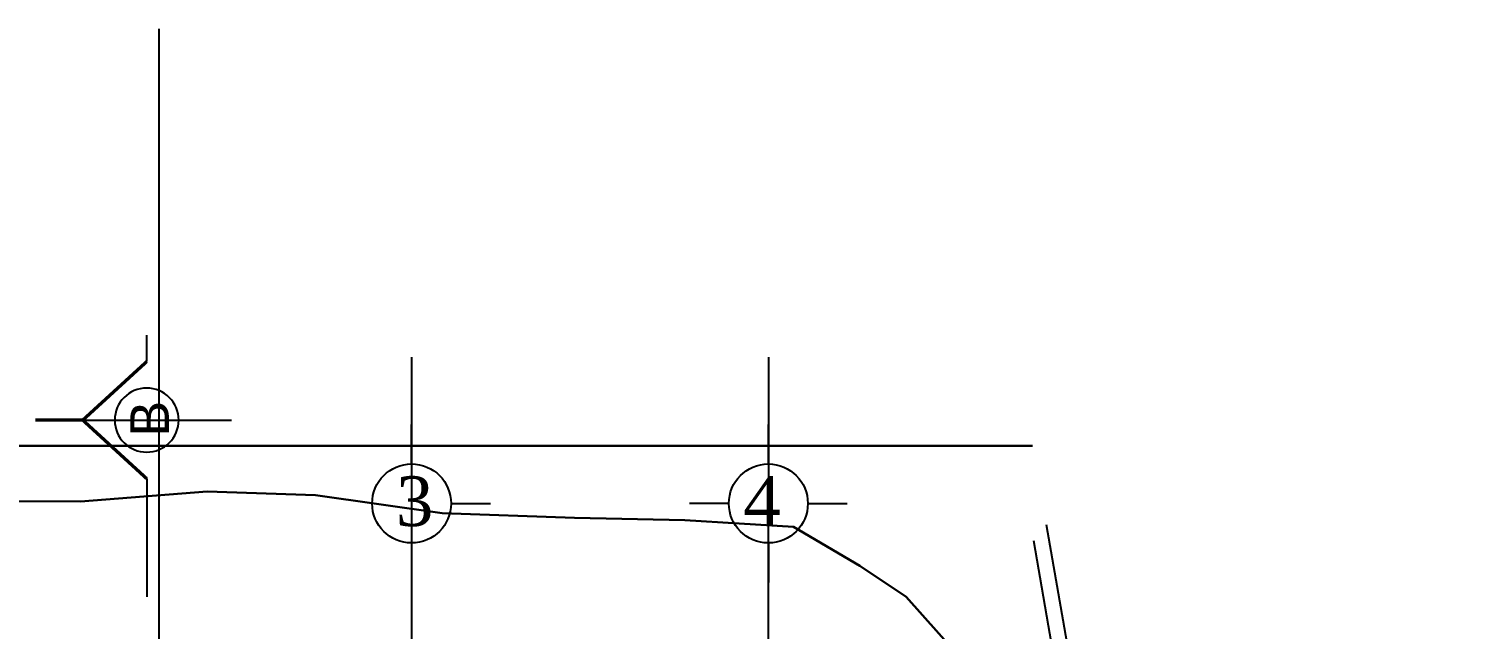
# Model space of a CAD drawing. Extents: x 285329 to 658348, y -83126 to -16980.
# Drawn here: x 313506 to 315325, y -34225 to -33464 of the extents above; entities that cross this region are included whole.
import ezdxf

# ---------------------------------------------------------------- set-up
doc = ezdxf.new("R2010")
doc.units = 0
for name, color, linetype in [('AXIS', 1, 'CONTINUOUS'), ('DIM', 3, 'CONTINUOUS'), ('HATCH', 8, 'CONTINUOUS'), ('TEXT', 3, 'CONTINUOUS'), ('WALL', 7, 'CONTINUOUS'), ('WALL1', 2, 'CONTINUOUS')]:
    doc.layers.add(name, color=color, linetype=linetype)
doc.layers.add('excavation border', color=5, linetype='CONTINUOUS', lineweight=30)
doc.styles.get("Standard").update_dxf_attribs({"font": 'sanss___.ttf', "height": 15})
doc.styles.add('style2', font='romantic.ttf', dxfattribs={"height": 50})

# ---------------------------------------------------------------- blocks, each defined once
blk = doc.blocks.new('sec')
at = {"layer": 'WALL'}
for p, q in [((0, 105.8532076054325), (0, 319.4481774866144)), ((0, 105.8532076054325), (-115.7147705813695, 0)), ((-115.7147705813695, 0), (153.667668904105, 0)), ((0, -105.8532076054325), (0, -153.7743780556848))]:
    blk.add_line(p, q, dxfattribs=at)
at = {"layer": 'WALL', "const_width": 6}
for points in [[(0, 105.8532076054325), (-115.7147705813695, 0), (-201.5248270763404, 0)], [(0, -105.8532076054325), (-115.7147705813695, 0)]]:
    blk.add_lwpolyline(points, dxfattribs=at)
at = {"layer": 'WALL'}
blk.add_circle((0, 0), 57.93203715517805, dxfattribs=at)

msp = doc.modelspace()

# ---------------------------------------------------------------- linework, layer by layer
at = {"layer": 'AXIS'}
for p, q in [((313991.4798621236, -33880.26654263832), (313990.9519070882, -37464.54864552183)), ((314443.4287951253, -33880.33311349601), (314442.9008400899, -37464.6152163795)), ((313991.4798624078, -34015.43205278953), (313991.4798625518, -33965.43205282665)), ((314443.4287954096, -34015.4986236472), (314443.4287955517, -33965.49862368008)), ((314041.4798622347, -34065.43205290302), (314091.4798622018, -34065.43205304514)), ((314393.4287953003, -34065.49862347219), (314343.4287953332, -34065.49862333009)), ((314493.4287952346, -34065.49862375646), (314543.4287952017, -34065.49862389856)), ((313991.4798621236, -34115.43205272377), (313991.4798619834, -34165.43205269515)), ((314443.4287951253, -34115.49862358146), (314443.4287949832, -34165.49862354857))]:
    msp.add_line(p, q, dxfattribs=at)
for centre, major_axis, ratio, start_param, end_param in [((313991.4798622676, -34065.43205276089), (-46.90416699134913, 17.32048254733548), 0.9999999999549801, 3.49533371261988, 9.778519019799466), ((314443.4287952674, -34065.49862361432), (-17.32048254819338, -46.90416699367233), 0.9999999998559184, 1.924537385763533, 8.207722692943118)]:
    msp.add_ellipse(centre, major_axis=major_axis, ratio=ratio, start_param=start_param, end_param=end_param, dxfattribs=at)
at = {"layer": 'excavation border'}
msp.add_lwpolyline([(313399.894426264, -34062.33536688389), (313571.8392502592, -34062.84438760645), (313732.2601097964, -34050.1430244252), (313869.6446349939, -34055.12120027729), (314030.0523209144, -34077.64656595021), (314197.9819262645, -34083.66039541938), (314337.6484012457, -34086.54150064608), (314475.4933515508, -34095.02893692083), (314559.3531719958, -34144.38082661328), (314618.1921921718, -34183.79971299286), (314680.3302031183, -34253.51759374805), (314789.3483108358, -34341.78326481449), (314786.8404271553, -34451.33090339976), (314785.0828996213, -34540.0875279259), (314818.9383952756, -34684.59865522586), (314854.1917898358, -34842.61358861067), (314916.6435114932, -35114.07544792617), (314943.2405680211, -35243.23521172319), (314988.5153689957, -35421.28516228048), (315055.2013220012, -35643.9054636353), (315066.9033240328, -35811.64582296897)], dxfattribs=at)
at = {"layer": 'HATCH', "linetype": 'ByBlock', "ltscale": 3}
msp.add_line((313671.4340598849, -37633.8198801196), (313671.4340598738, -33464.27289129141), dxfattribs=at)
at = {"layer": 'WALL', "linetype": 'Continuous'}
for p, q in [((315325.1866217837, -37115.22698413549), (314796.0350272477, -34092.52453044596)), ((314779.2320650805, -34112.52453045046), (315273.8120947538, -36937.74188717109))]:
    msp.add_line(p, q, dxfattribs=at)
at = {"layer": 'WALL', "linetype": 'Continuous', "const_width": 3}
msp.add_lwpolyline([(314778.5291164672, -33992.52453045206), (312463.5291164703, -33992.52453045207), (312463.5291164795, -37703.52453045217), (314380.5291164855, -37703.5245304421)], dxfattribs=at)

# ---------------------------------------------------------------- block references
at = {"layer": 'WALL1', "xscale": -0.6999999996229926, "yscale": 0.6999999996229926, "zscale": 0.7, "rotation": 180.0000000500998}
msp.add_blockref('sec', (313655.8117717291, -33959.94378080616), dxfattribs=at)

# ---------------------------------------------------------------- texts
at = {"layer": 'DIM', "insert": (313635.0321819871, -33935.3997898707), "char_height": 49, "width": 359.6049799999998, "attachment_point": 3, "rotation": 90.00000000016493}
msp.add_mtext('B', dxfattribs=at)
at = {"layer": 'TEXT', "lineweight": 60, "style": 'style2'}
for s, p in [('3', (313971.5349810866, -34094.03294013566)), ('4', (314411.5699322537, -34094.09951095143))]:
    msp.add_text(s, height=62.99999995857583, rotation=359.9999998365824, dxfattribs=at).set_placement(p)

doc.saveas('drawing.dxf')
